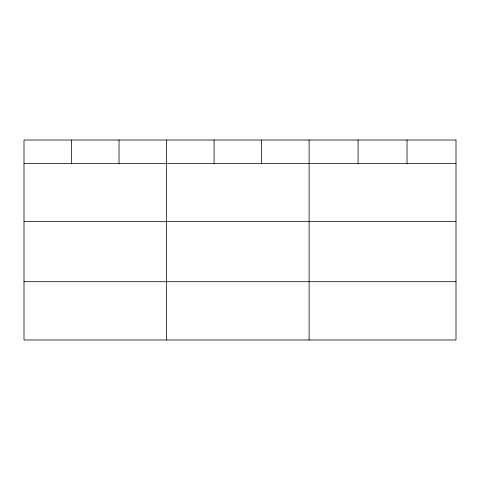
<?xml version="1.0" encoding="UTF-8"?>
<svg xmlns="http://www.w3.org/2000/svg" width="480" height="480" viewBox="0 0 480 480"><rect width="100%" height="100%" fill="white"/><g stroke="black" fill="none" stroke-linecap="round" stroke-linejoin="round"><path stroke-width="0.72" d="M24 163.38L456 163.38M24 221.658L456 221.658M24 281.7L456 281.7M407.04 140.022L407.04 163.38M358.08 140.022L358.08 163.38M309.12 140.022L309.12 339.978M261.6 140.022L261.6 163.38M214.08 140.022L214.08 163.38M166.56 140.022L166.56 339.978M119.04 140.022L119.04 163.38M71.52 140.022L71.52 163.38M456 140.022L24 140.022L24 339.978L456 339.978L456 140.022"/></g></svg>
